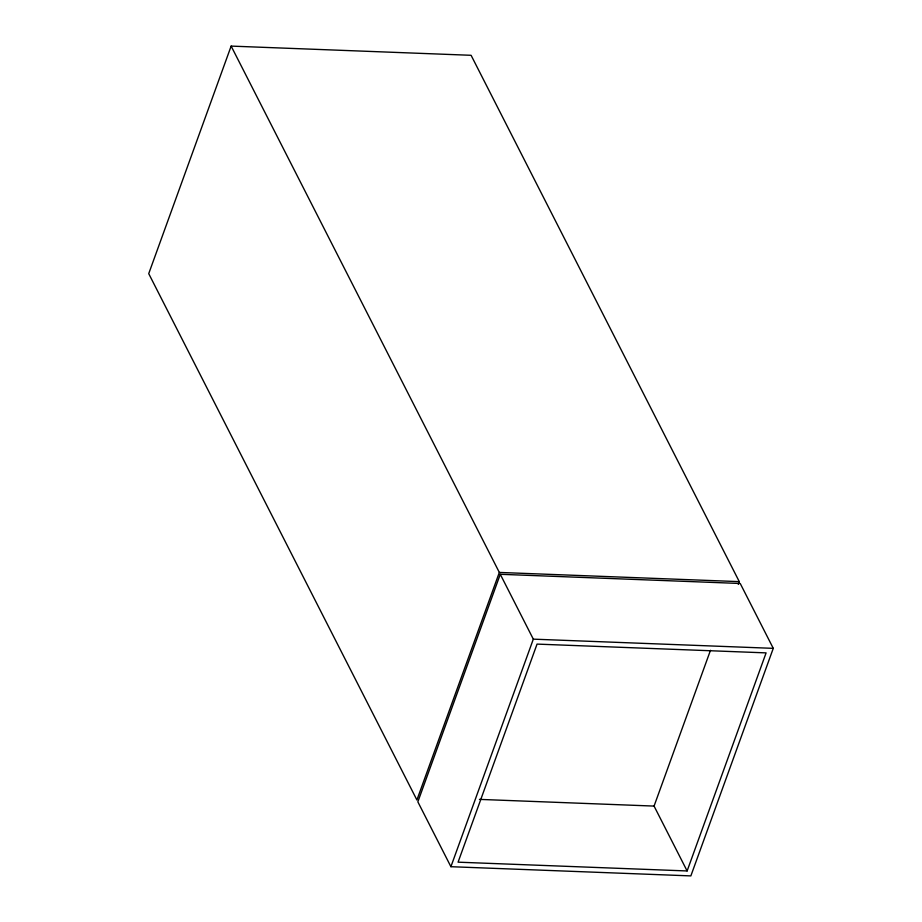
<?xml version="1.0" encoding="UTF-8"?>
<svg xmlns="http://www.w3.org/2000/svg" width="922" height="922" viewBox="0 0 922 922"><rect width="100%" height="100%" fill="white"/><g stroke="black" fill="none" stroke-linecap="round" stroke-linejoin="round"><path stroke-width="1.38" d="M231.145 46.1L148.73 273.65L416.905 799.985L499.332 572.435L231.145 46.1L471.096 55.297L739.283 581.632L738.303 584.341M500.277 574.291L417.85 801.84L450.904 866.703L690.855 875.9L773.27 648.35L740.228 583.488L500.277 574.291L533.319 639.153L450.904 866.703M687.121 870.956L766.101 652.88L537.053 644.098L458.073 862.174L687.121 870.956L654.067 806.082L710.482 650.321M499.332 572.435L739.283 581.632M533.319 639.153L773.27 648.35M479.417 799.386L654.067 806.082"/></g></svg>
